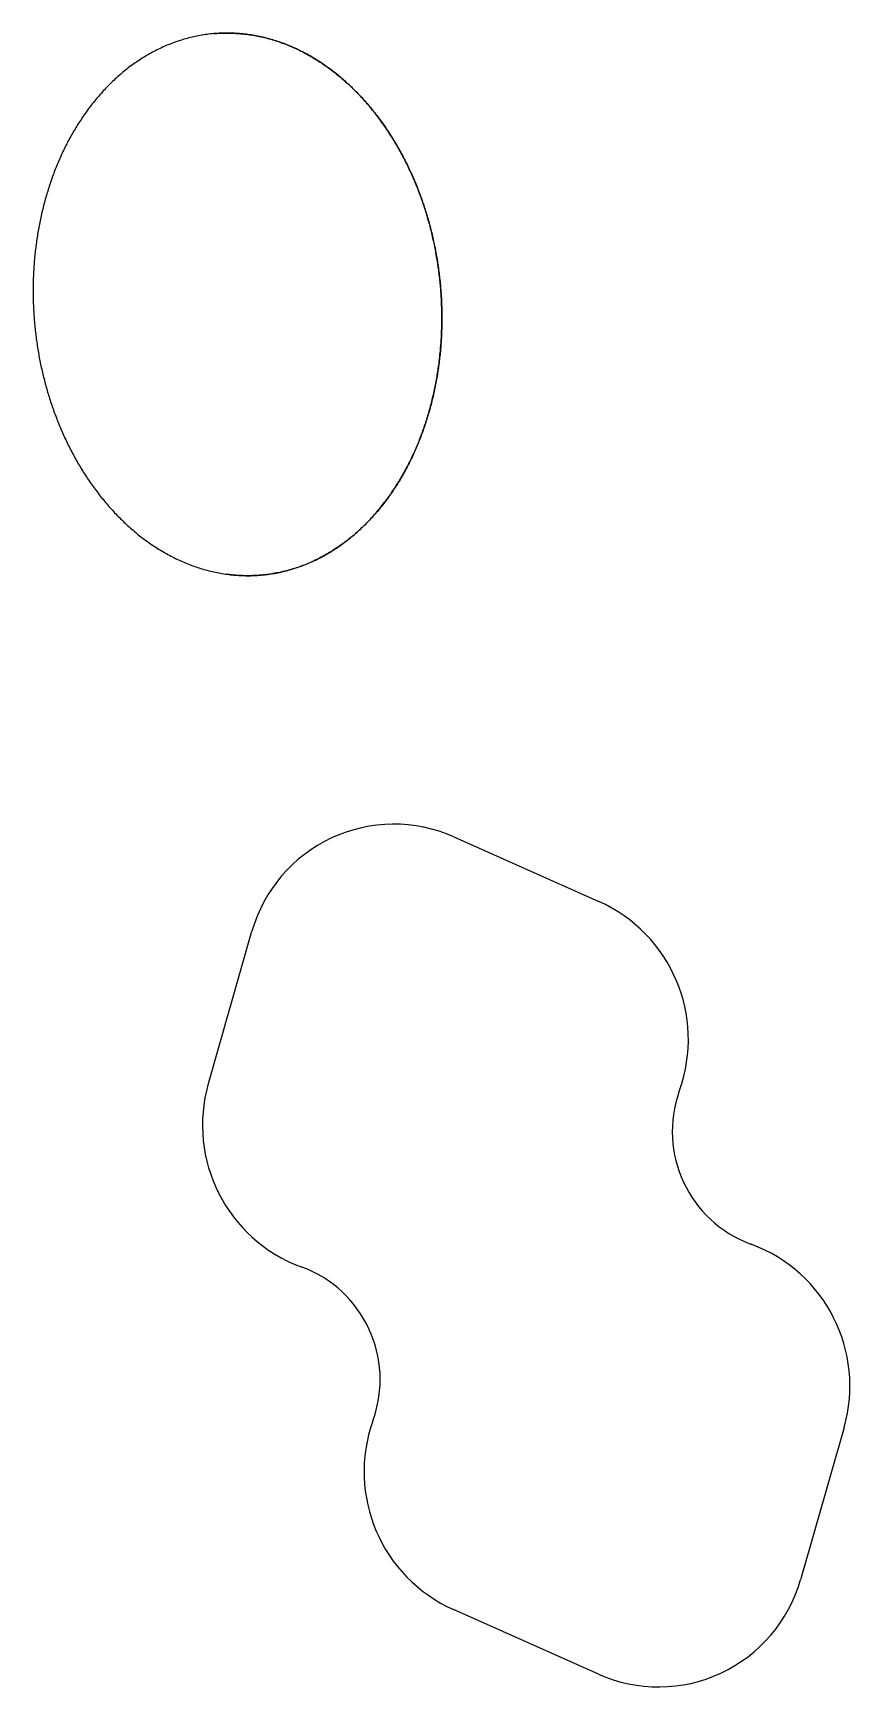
# Model space of a CAD drawing. Extents: x -61 to 88, y -41 to 84.
# Drawn here: x -61.02 to -36.97, y -40.7 to 7.99 of the extents above; entities that cross this region are included whole.
import ezdxf

# ---------------------------------------------------------------- set-up
doc = ezdxf.new("R2010")
doc.units = 0
doc.layers.get('0').update_dxf_attribs({"linetype": 'continuous'})

# ---------------------------------------------------------------- blocks, each defined once
blk = doc.blocks.new('PART__MIRRORING002')
at = {"color": 0}
for p, q in [((-48.626, -15.677), (-44.363, -17.577)), ((-55.858, -22.937), (-54.573, -18.45)), ((-41.987, -23.137), (-41.993, -23.154)), ((-39.891, -27.662), (-39.874, -27.669)), ((-53.109, -28.338), (-53.126, -28.331)), ((-51.013, -32.863), (-51.007, -32.846)), ((-37.142, -33.063), (-38.427, -37.55)), ((-44.374, -40.323), (-48.637, -38.423))]:
    blk.add_line(p, q, dxfattribs=at)
blk.add_lwpolyline([(-55.697, 7.97), (-55.747, 7.965), (-55.797, 7.96), (-55.846, 7.954), (-55.896, 7.948), (-55.946, 7.941), (-55.995, 7.933), (-56.044, 7.926), (-56.094, 7.917), (-56.143, 7.908), (-56.192, 7.898), (-56.241, 7.888), (-56.29, 7.878), (-56.338, 7.867), (-56.387, 7.855), (-56.436, 7.843), (-56.484, 7.83), (-56.532, 7.816), (-56.58, 7.803), (-56.628, 7.788), (-56.676, 7.773), (-56.723, 7.758), (-56.771, 7.742), (-56.818, 7.726), (-56.865, 7.709), (-56.912, 7.692), (-56.959, 7.674), (-57.005, 7.655), (-57.051, 7.636), (-57.098, 7.617), (-57.143, 7.597), (-57.189, 7.577), (-57.235, 7.556), (-57.28, 7.535), (-57.325, 7.513), (-57.37, 7.491), (-57.414, 7.468), (-57.459, 7.445), (-57.503, 7.422), (-57.547, 7.398), (-57.59, 7.374), (-57.634, 7.349), (-57.677, 7.323), (-57.72, 7.298), (-57.763, 7.272), (-57.805, 7.245), (-57.847, 7.218), (-57.889, 7.191), (-57.931, 7.163), (-57.972, 7.135), (-58.013, 7.107), (-58.054, 7.078), (-58.094, 7.049), (-58.135, 7.019), (-58.175, 6.989), (-58.215, 6.959), (-58.254, 6.928), (-58.293, 6.897), (-58.332, 6.866), (-58.371, 6.834), (-58.409, 6.802), (-58.447, 6.769), (-58.485, 6.737), (-58.522, 6.704), (-58.56, 6.67), (-58.597, 6.637), (-58.633, 6.603), (-58.67, 6.568), (-58.706, 6.534), (-58.741, 6.499), (-58.777, 6.463), (-58.812, 6.428), (-58.847, 6.392), (-58.882, 6.356), (-58.916, 6.32), (-58.95, 6.283), (-58.984, 6.246), (-59.017, 6.209), (-59.05, 6.171), (-59.083, 6.134), (-59.116, 6.096), (-59.148, 6.057), (-59.18, 6.019), (-59.211, 5.98), (-59.243, 5.941), (-59.274, 5.902), (-59.305, 5.863), (-59.335, 5.823), (-59.365, 5.783), (-59.395, 5.743), (-59.425, 5.703), (-59.454, 5.663), (-59.483, 5.622), (-59.512, 5.581), (-59.54, 5.54), (-59.569, 5.498), (-59.596, 5.457), (-59.624, 5.415), (-59.651, 5.373), (-59.678, 5.331), (-59.705, 5.289), (-59.731, 5.246), (-59.757, 5.204), (-59.783, 5.161), (-59.809, 5.118), (-59.834, 5.075), (-59.859, 5.032), (-59.884, 4.988), (-59.908, 4.945), (-59.932, 4.901), (-59.956, 4.857), (-59.98, 4.813), (-60.003, 4.768), (-60.026, 4.724), (-60.049, 4.679), (-60.071, 4.635), (-60.093, 4.59), (-60.115, 4.545), (-60.137, 4.5), (-60.158, 4.455), (-60.179, 4.409), (-60.2, 4.364), (-60.22, 4.318), (-60.241, 4.272), (-60.261, 4.227), (-60.28, 4.181), (-60.3, 4.135), (-60.319, 4.088), (-60.338, 4.042), (-60.356, 3.996), (-60.374, 3.949), (-60.392, 3.902), (-60.41, 3.856), (-60.428, 3.809), (-60.445, 3.762), (-60.462, 3.715), (-60.479, 3.668), (-60.495, 3.621), (-60.511, 3.573), (-60.527, 3.526), (-60.543, 3.478), (-60.558, 3.431), (-60.573, 3.383), (-60.588, 3.335), (-60.603, 3.288), (-60.617, 3.24), (-60.631, 3.192), (-60.645, 3.144), (-60.658, 3.095), (-60.671, 3.047), (-60.685, 2.999), (-60.697, 2.951), (-60.71, 2.902), (-60.722, 2.854), (-60.734, 2.805), (-60.746, 2.757), (-60.757, 2.708), (-60.768, 2.659), (-60.779, 2.61), (-60.79, 2.562), (-60.801, 2.513), (-60.811, 2.464), (-60.821, 2.415), (-60.83, 2.366), (-60.84, 2.317), (-60.849, 2.267), (-60.858, 2.218), (-60.867, 2.169), (-60.875, 2.12), (-60.883, 2.07), (-60.891, 2.021), (-60.899, 1.972), (-60.907, 1.922), (-60.914, 1.873), (-60.921, 1.823), (-60.928, 1.774), (-60.934, 1.724), (-60.94, 1.674), (-60.946, 1.625), (-60.952, 1.575), (-60.957, 1.525), (-60.963, 1.476), (-60.968, 1.426), (-60.973, 1.376), (-60.977, 1.326), (-60.981, 1.277), (-60.985, 1.227), (-60.989, 1.177), (-60.993, 1.127), (-60.996, 1.077), (-60.999, 1.027), (-61.002, 0.977), (-61.005, 0.927), (-61.007, 0.877), (-61.009, 0.828), (-61.011, 0.778), (-61.013, 0.728), (-61.014, 0.678), (-61.015, 0.628), (-61.016, 0.578), (-61.017, 0.528), (-61.017, 0.478), (-61.018, 0.428), (-61.018, 0.378), (-61.017, 0.328), (-61.017, 0.278), (-61.016, 0.228), (-61.015, 0.178), (-61.014, 0.128), (-61.013, 0.078), (-61.011, 0.028), (-61.009, -0.022), (-61.007, -0.072), (-61.005, -0.122), (-61.002, -0.172), (-60.999, -0.222), (-60.996, -0.272), (-60.993, -0.322), (-60.989, -0.372), (-60.986, -0.422), (-60.982, -0.471), (-60.977, -0.521), (-60.973, -0.571), (-60.968, -0.621), (-60.963, -0.671), (-60.958, -0.72), (-60.953, -0.77), (-60.947, -0.82), (-60.941, -0.869), (-60.935, -0.919), (-60.929, -0.969), (-60.922, -1.018), (-60.915, -1.068), (-60.908, -1.117), (-60.901, -1.167), (-60.894, -1.216), (-60.886, -1.265), (-60.878, -1.315), (-60.87, -1.364), (-60.861, -1.413), (-60.853, -1.463), (-60.844, -1.512), (-60.835, -1.561), (-60.825, -1.61), (-60.816, -1.659), (-60.806, -1.708), (-60.796, -1.757), (-60.785, -1.806), (-60.775, -1.855), (-60.764, -1.904), (-60.753, -1.953), (-60.742, -2.001), (-60.731, -2.05), (-60.719, -2.099), (-60.707, -2.147), (-60.695, -2.196), (-60.682, -2.244), (-60.67, -2.293), (-60.657, -2.341), (-60.644, -2.389), (-60.63, -2.437), (-60.617, -2.485), (-60.603, -2.533), (-60.589, -2.581), (-60.575, -2.629), (-60.56, -2.677), (-60.546, -2.725), (-60.531, -2.773), (-60.515, -2.82), (-60.5, -2.868), (-60.484, -2.915), (-60.468, -2.963), (-60.452, -3.01), (-60.436, -3.057), (-60.419, -3.104), (-60.402, -3.152), (-60.385, -3.199), (-60.368, -3.245), (-60.35, -3.292), (-60.332, -3.339), (-60.314, -3.386), (-60.296, -3.432), (-60.277, -3.479), (-60.259, -3.525), (-60.24, -3.571), (-60.22, -3.617), (-60.201, -3.663), (-60.181, -3.709), (-60.161, -3.755), (-60.141, -3.801), (-60.121, -3.846), (-60.1, -3.892), (-60.079, -3.937), (-60.058, -3.983), (-60.036, -4.028), (-60.015, -4.073), (-59.993, -4.118), (-59.971, -4.163), (-59.948, -4.207), (-59.925, -4.252), (-59.903, -4.296), (-59.879, -4.341), (-59.856, -4.385), (-59.832, -4.429), (-59.809, -4.473), (-59.784, -4.517), (-59.76, -4.56), (-59.736, -4.604), (-59.711, -4.647), (-59.686, -4.691), (-59.66, -4.734), (-59.635, -4.777), (-59.609, -4.819), (-59.583, -4.862), (-59.556, -4.905), (-59.53, -4.947), (-59.503, -4.989), (-59.476, -5.031), (-59.449, -5.073), (-59.421, -5.115), (-59.393, -5.156), (-59.365, -5.198), (-59.337, -5.239), (-59.308, -5.28), (-59.279, -5.321), (-59.25, -5.361), (-59.221, -5.402), (-59.191, -5.442), (-59.162, -5.482), (-59.131, -5.522), (-59.101, -5.562), (-59.071, -5.602), (-59.04, -5.641), (-59.009, -5.68), (-58.977, -5.719), (-58.946, -5.758), (-58.914, -5.796), (-58.882, -5.835), (-58.849, -5.873), (-58.817, -5.911), (-58.784, -5.948), (-58.751, -5.986), (-58.717, -6.023), (-58.684, -6.06), (-58.65, -6.097), (-58.616, -6.133), (-58.581, -6.17), (-58.547, -6.206), (-58.512, -6.242), (-58.477, -6.277), (-58.441, -6.312), (-58.406, -6.347), (-58.37, -6.382), (-58.334, -6.417), (-58.297, -6.451), (-58.261, -6.485), (-58.224, -6.519), (-58.187, -6.552), (-58.149, -6.586), (-58.112, -6.619), (-58.074, -6.651), (-58.036, -6.683), (-57.997, -6.716), (-57.959, -6.747), (-57.92, -6.779), (-57.881, -6.81), (-57.841, -6.841), (-57.802, -6.871), (-57.762, -6.901), (-57.722, -6.931), (-57.681, -6.961), (-57.641, -6.99), (-57.6, -7.019), (-57.559, -7.048), (-57.518, -7.076), (-57.476, -7.104), (-57.434, -7.131), (-57.392, -7.158), (-57.35, -7.185), (-57.308, -7.212), (-57.265, -7.238), (-57.222, -7.263), (-57.179, -7.289), (-57.136, -7.314), (-57.092, -7.338), (-57.049, -7.363), (-57.005, -7.386), (-56.96, -7.41), (-56.916, -7.433), (-56.871, -7.455), (-56.827, -7.478), (-56.782, -7.499), (-56.736, -7.521), (-56.691, -7.542), (-56.645, -7.562), (-56.6, -7.582), (-56.554, -7.602), (-56.507, -7.621), (-56.461, -7.64), (-56.415, -7.658), (-56.368, -7.676), (-56.321, -7.693), (-56.274, -7.71), (-56.227, -7.727), (-56.179, -7.743), (-56.132, -7.758), (-56.084, -7.773), (-56.036, -7.788), (-55.988, -7.802), (-55.94, -7.815), (-55.892, -7.828), (-55.844, -7.841), (-55.795, -7.853), (-55.746, -7.865), (-55.698, -7.876), (-55.649, -7.886), (-55.6, -7.896), (-55.551, -7.906), (-55.502, -7.915), (-55.452, -7.924), (-55.403, -7.932), (-55.353, -7.939), (-55.304, -7.946), (-55.254, -7.952), (-55.205, -7.958), (-55.155, -7.963), (-55.105, -7.968), (-55.055, -7.972), (-55.006, -7.976), (-54.956, -7.979), (-54.906, -7.982), (-54.856, -7.984), (-54.806, -7.985), (-54.756, -7.986), (-54.706, -7.987), (-54.656, -7.987), (-54.606, -7.986), (-54.556, -7.985), (-54.506, -7.983), (-54.456, -7.98), (-54.406, -7.977), (-54.356, -7.974), (-54.306, -7.97), (-54.256, -7.965), (-54.207, -7.96), (-54.157, -7.954), (-54.107, -7.948), (-54.058, -7.941), (-54.008, -7.934), (-53.959, -7.926), (-53.91, -7.918), (-53.861, -7.909), (-53.812, -7.899), (-53.763, -7.889), (-53.714, -7.878), (-53.665, -7.867), (-53.616, -7.856), (-53.568, -7.843), (-53.519, -7.831), (-53.471, -7.817), (-53.423, -7.804), (-53.375, -7.789), (-53.328, -7.775), (-53.28, -7.759), (-53.233, -7.743), (-53.185, -7.727), (-53.138, -7.71), (-53.091, -7.693), (-53.045, -7.675), (-52.998, -7.657), (-52.952, -7.638), (-52.906, -7.618), (-52.86, -7.599), (-52.814, -7.578), (-52.769, -7.558), (-52.723, -7.536), (-52.678, -7.515), (-52.633, -7.493), (-52.589, -7.47), (-52.544, -7.447), (-52.5, -7.424), (-52.456, -7.4), (-52.413, -7.375), (-52.369, -7.35), (-52.326, -7.325), (-52.283, -7.3), (-52.24, -7.274), (-52.198, -7.247), (-52.156, -7.22), (-52.114, -7.193), (-52.072, -7.165), (-52.031, -7.137), (-51.99, -7.109), (-51.949, -7.08), (-51.908, -7.051), (-51.868, -7.021), (-51.828, -6.991), (-51.788, -6.961), (-51.749, -6.93), (-51.71, -6.899), (-51.671, -6.868), (-51.632, -6.836), (-51.594, -6.804), (-51.555, -6.772), (-51.518, -6.739), (-51.48, -6.706), (-51.443, -6.673), (-51.406, -6.639), (-51.369, -6.605), (-51.333, -6.571), (-51.297, -6.536), (-51.261, -6.501), (-51.226, -6.466), (-51.19, -6.43), (-51.155, -6.395), (-51.121, -6.358), (-51.087, -6.322), (-51.053, -6.285), (-51.019, -6.249), (-50.985, -6.211), (-50.952, -6.174), (-50.919, -6.136), (-50.887, -6.098), (-50.854, -6.06), (-50.822, -6.022), (-50.791, -5.983), (-50.759, -5.944), (-50.728, -5.905), (-50.698, -5.866), (-50.667, -5.826), (-50.637, -5.786), (-50.607, -5.746), (-50.577, -5.706), (-50.548, -5.665), (-50.519, -5.625), (-50.49, -5.584), (-50.462, -5.543), (-50.433, -5.501), (-50.406, -5.46), (-50.378, -5.418), (-50.351, -5.376), (-50.324, -5.334), (-50.297, -5.292), (-50.27, -5.249), (-50.244, -5.207), (-50.218, -5.164), (-50.193, -5.121), (-50.168, -5.078), (-50.143, -5.035), (-50.118, -4.991), (-50.093, -4.948), (-50.069, -4.904), (-50.045, -4.86), (-50.022, -4.816), (-49.999, -4.772), (-49.976, -4.727), (-49.953, -4.683), (-49.93, -4.638), (-49.908, -4.593), (-49.886, -4.548), (-49.865, -4.503), (-49.843, -4.458), (-49.822, -4.412), (-49.802, -4.367), (-49.781, -4.321), (-49.761, -4.276), (-49.741, -4.23), (-49.721, -4.184), (-49.702, -4.138), (-49.683, -4.092), (-49.664, -4.045), (-49.645, -3.999), (-49.627, -3.952), (-49.609, -3.906), (-49.591, -3.859), (-49.574, -3.812), (-49.556, -3.765), (-49.539, -3.718), (-49.523, -3.671), (-49.506, -3.624), (-49.49, -3.577), (-49.474, -3.529), (-49.458, -3.482), (-49.443, -3.434), (-49.428, -3.386), (-49.413, -3.339), (-49.398, -3.291), (-49.384, -3.243), (-49.37, -3.195), (-49.356, -3.147), (-49.343, -3.099), (-49.329, -3.051), (-49.316, -3.002), (-49.304, -2.954), (-49.291, -2.906), (-49.279, -2.857), (-49.267, -2.809), (-49.255, -2.76), (-49.244, -2.711), (-49.232, -2.663), (-49.221, -2.614), (-49.211, -2.565), (-49.2, -2.516), (-49.19, -2.467), (-49.18, -2.418), (-49.17, -2.369), (-49.161, -2.32), (-49.152, -2.271), (-49.143, -2.222), (-49.134, -2.172), (-49.125, -2.123), (-49.117, -2.074), (-49.109, -2.024), (-49.101, -1.975), (-49.094, -1.926), (-49.087, -1.876), (-49.08, -1.827), (-49.073, -1.777), (-49.066, -1.728), (-49.06, -1.678), (-49.054, -1.628), (-49.048, -1.579), (-49.043, -1.529), (-49.038, -1.479), (-49.033, -1.429), (-49.028, -1.38), (-49.023, -1.33), (-49.019, -1.28), (-49.015, -1.23), (-49.011, -1.18), (-49.007, -1.131), (-49.004, -1.081), (-49.001, -1.031), (-48.998, -0.981), (-48.995, -0.931), (-48.993, -0.881), (-48.991, -0.831), (-48.989, -0.781), (-48.987, -0.731), (-48.986, -0.681), (-48.985, -0.631), (-48.984, -0.581), (-48.983, -0.531), (-48.983, -0.481), (-48.982, -0.431), (-48.982, -0.381), (-48.983, -0.331), (-48.983, -0.281), (-48.984, -0.231), (-48.985, -0.181), (-48.986, -0.131), (-48.987, -0.081), (-48.989, -0.031), (-48.991, 0.019), (-48.993, 0.069), (-48.995, 0.119), (-48.998, 0.169), (-49.001, 0.219), (-49.004, 0.268), (-49.007, 0.318), (-49.01, 0.368), (-49.014, 0.418), (-49.018, 0.468), (-49.022, 0.518), (-49.027, 0.568), (-49.032, 0.617), (-49.036, 0.667), (-49.042, 0.717), (-49.047, 0.766), (-49.053, 0.816), (-49.058, 0.866), (-49.065, 0.915), (-49.071, 0.965), (-49.077, 1.015), (-49.084, 1.064), (-49.091, 1.114), (-49.098, 1.163), (-49.106, 1.213), (-49.114, 1.262), (-49.122, 1.311), (-49.13, 1.361), (-49.138, 1.41), (-49.147, 1.459), (-49.156, 1.508), (-49.165, 1.558), (-49.174, 1.607), (-49.184, 1.656), (-49.193, 1.705), (-49.204, 1.754), (-49.214, 1.803), (-49.224, 1.852), (-49.235, 1.9), (-49.246, 1.949), (-49.257, 1.998), (-49.269, 2.047), (-49.28, 2.095), (-49.292, 2.144), (-49.304, 2.192), (-49.317, 2.241), (-49.329, 2.289), (-49.342, 2.337), (-49.355, 2.386), (-49.369, 2.434), (-49.382, 2.482), (-49.396, 2.53), (-49.41, 2.578), (-49.424, 2.626), (-49.439, 2.674), (-49.453, 2.722), (-49.468, 2.769), (-49.484, 2.817), (-49.499, 2.865), (-49.515, 2.912), (-49.531, 2.959), (-49.547, 3.007), (-49.563, 3.054), (-49.58, 3.101), (-49.597, 3.148), (-49.614, 3.195), (-49.631, 3.242), (-49.649, 3.289), (-49.666, 3.336), (-49.684, 3.382), (-49.703, 3.429), (-49.721, 3.475), (-49.74, 3.522), (-49.759, 3.568), (-49.778, 3.614), (-49.798, 3.66), (-49.817, 3.706), (-49.837, 3.752), (-49.858, 3.798), (-49.878, 3.843), (-49.899, 3.889), (-49.92, 3.934), (-49.941, 3.979), (-49.962, 4.025), (-49.984, 4.07), (-50.006, 4.115), (-50.028, 4.159), (-50.05, 4.204), (-50.073, 4.249), (-50.096, 4.293), (-50.119, 4.338), (-50.142, 4.382), (-50.166, 4.426), (-50.19, 4.47), (-50.214, 4.514), (-50.238, 4.557), (-50.263, 4.601), (-50.288, 4.644), (-50.313, 4.687), (-50.338, 4.731), (-50.364, 4.774), (-50.389, 4.816), (-50.415, 4.859), (-50.442, 4.902), (-50.468, 4.944), (-50.495, 4.986), (-50.522, 5.028), (-50.55, 5.07), (-50.577, 5.112), (-50.605, 5.153), (-50.633, 5.195), (-50.661, 5.236), (-50.69, 5.277), (-50.719, 5.318), (-50.748, 5.359), (-50.777, 5.399), (-50.807, 5.439), (-50.836, 5.479), (-50.866, 5.519), (-50.897, 5.559), (-50.927, 5.599), (-50.958, 5.638), (-50.989, 5.677), (-51.021, 5.716), (-51.052, 5.755), (-51.084, 5.794), (-51.116, 5.832), (-51.148, 5.87), (-51.181, 5.908), (-51.214, 5.946), (-51.247, 5.983), (-51.28, 6.02), (-51.314, 6.057), (-51.348, 6.094), (-51.382, 6.131), (-51.416, 6.167), (-51.451, 6.203), (-51.486, 6.239), (-51.521, 6.275), (-51.556, 6.31), (-51.592, 6.345), (-51.628, 6.38), (-51.664, 6.414), (-51.7, 6.449), (-51.737, 6.483), (-51.774, 6.517), (-51.811, 6.55), (-51.848, 6.583), (-51.886, 6.616), (-51.924, 6.649), (-51.962, 6.681), (-52, 6.713), (-52.039, 6.745), (-52.078, 6.777), (-52.117, 6.808), (-52.156, 6.839), (-52.196, 6.869), (-52.235, 6.899), (-52.276, 6.929), (-52.316, 6.959), (-52.356, 6.988), (-52.397, 7.017), (-52.438, 7.046), (-52.479, 7.074), (-52.521, 7.102), (-52.563, 7.129), (-52.605, 7.156), (-52.647, 7.183), (-52.689, 7.21), (-52.732, 7.236), (-52.775, 7.262), (-52.818, 7.287), (-52.861, 7.312), (-52.905, 7.337), (-52.948, 7.361), (-52.992, 7.385), (-53.036, 7.408), (-53.081, 7.431), (-53.125, 7.454), (-53.17, 7.476), (-53.215, 7.498), (-53.26, 7.519), (-53.306, 7.54), (-53.351, 7.561), (-53.397, 7.581), (-53.443, 7.6), (-53.489, 7.62), (-53.536, 7.638), (-53.582, 7.657), (-53.629, 7.675), (-53.676, 7.692), (-53.723, 7.709), (-53.77, 7.725), (-53.817, 7.742), (-53.865, 7.757), (-53.913, 7.772), (-53.96, 7.787), (-54.008, 7.801), (-54.056, 7.814), (-54.105, 7.828), (-54.153, 7.84), (-54.202, 7.852), (-54.25, 7.864), (-54.299, 7.875), (-54.348, 7.886), (-54.397, 7.896), (-54.446, 7.905), (-54.495, 7.914), (-54.544, 7.923), (-54.594, 7.931), (-54.643, 7.938), (-54.693, 7.945), (-54.742, 7.952), (-54.792, 7.958), (-54.842, 7.963), (-54.891, 7.968), (-54.941, 7.972), (-54.991, 7.976), (-55.041, 7.979), (-55.091, 7.982), (-55.141, 7.984), (-55.191, 7.985), (-55.241, 7.986), (-55.291, 7.987), (-55.341, 7.987), (-55.391, 7.986), (-55.441, 7.985), (-55.491, 7.983), (-55.541, 7.981), (-55.591, 7.978), (-55.64, 7.974), (-55.69, 7.97)], close=True, dxfattribs=at)
blk.add_lwpolyline([(-55.697, 7.97), (-55.647, 7.974), (-55.598, 7.977), (-55.548, 7.98), (-55.498, 7.983), (-55.448, 7.984), (-55.398, 7.986), (-55.348, 7.986), (-55.298, 7.987), (-55.248, 7.986), (-55.198, 7.985), (-55.148, 7.984), (-55.098, 7.982), (-55.048, 7.979), (-54.998, 7.976), (-54.948, 7.973), (-54.898, 7.969), (-54.849, 7.964), (-54.799, 7.959), (-54.749, 7.953), (-54.7, 7.946), (-54.65, 7.939), (-54.601, 7.932), (-54.551, 7.924), (-54.502, 7.916), (-54.453, 7.907), (-54.404, 7.897), (-54.355, 7.887), (-54.306, 7.877), (-54.257, 7.866), (-54.208, 7.854), (-54.16, 7.842), (-54.111, 7.829), (-54.063, 7.816), (-54.015, 7.803), (-53.967, 7.789), (-53.919, 7.774), (-53.872, 7.759), (-53.824, 7.744), (-53.777, 7.728), (-53.729, 7.711), (-53.682, 7.694), (-53.635, 7.677), (-53.589, 7.659), (-53.542, 7.641), (-53.496, 7.622), (-53.45, 7.603), (-53.404, 7.584), (-53.358, 7.563), (-53.312, 7.543), (-53.267, 7.522), (-53.222, 7.501), (-53.177, 7.479), (-53.132, 7.457), (-53.087, 7.434), (-53.043, 7.411), (-52.998, 7.388), (-52.954, 7.364), (-52.911, 7.34), (-52.867, 7.315), (-52.824, 7.291), (-52.781, 7.265), (-52.738, 7.24), (-52.695, 7.213), (-52.653, 7.187), (-52.61, 7.16), (-52.568, 7.133), (-52.527, 7.106), (-52.485, 7.078), (-52.444, 7.05), (-52.403, 7.021), (-52.362, 6.992), (-52.321, 6.963), (-52.281, 6.933), (-52.241, 6.904), (-52.201, 6.873), (-52.162, 6.843), (-52.122, 6.812), (-52.083, 6.781), (-52.044, 6.749), (-52.006, 6.718), (-51.967, 6.686), (-51.929, 6.653), (-51.891, 6.621), (-51.853, 6.588), (-51.816, 6.555), (-51.779, 6.521), (-51.742, 6.488), (-51.705, 6.454), (-51.669, 6.419), (-51.633, 6.385), (-51.597, 6.35), (-51.561, 6.315), (-51.526, 6.28), (-51.491, 6.244), (-51.456, 6.208), (-51.421, 6.172), (-51.387, 6.136), (-51.353, 6.099), (-51.319, 6.063), (-51.285, 6.026), (-51.252, 5.988), (-51.218, 5.951), (-51.186, 5.913), (-51.153, 5.875), (-51.121, 5.837), (-51.088, 5.799), (-51.057, 5.76), (-51.025, 5.722), (-50.994, 5.683), (-50.962, 5.644), (-50.932, 5.604), (-50.901, 5.565), (-50.871, 5.525), (-50.841, 5.485), (-50.811, 5.445), (-50.781, 5.405), (-50.752, 5.364), (-50.723, 5.324), (-50.694, 5.283), (-50.665, 5.242), (-50.637, 5.2), (-50.609, 5.159), (-50.581, 5.118), (-50.553, 5.076), (-50.526, 5.034), (-50.499, 4.992), (-50.472, 4.95), (-50.445, 4.907), (-50.419, 4.865), (-50.393, 4.822), (-50.367, 4.78), (-50.342, 4.737), (-50.316, 4.694), (-50.291, 4.65), (-50.266, 4.607), (-50.242, 4.563), (-50.217, 4.52), (-50.193, 4.476), (-50.169, 4.432), (-50.146, 4.388), (-50.122, 4.344), (-50.099, 4.299), (-50.076, 4.255), (-50.053, 4.21), (-50.031, 4.166), (-50.009, 4.121), (-49.987, 4.076), (-49.965, 4.031), (-49.944, 3.986), (-49.923, 3.94), (-49.902, 3.895), (-49.881, 3.85), (-49.86, 3.804), (-49.84, 3.758), (-49.82, 3.712), (-49.8, 3.666), (-49.781, 3.62), (-49.762, 3.574), (-49.743, 3.528), (-49.724, 3.482), (-49.705, 3.435), (-49.687, 3.389), (-49.669, 3.342), (-49.651, 3.295), (-49.633, 3.249), (-49.616, 3.202), (-49.599, 3.155), (-49.582, 3.108), (-49.565, 3.061), (-49.549, 3.013), (-49.533, 2.966), (-49.517, 2.919), (-49.501, 2.871), (-49.486, 2.824), (-49.471, 2.776), (-49.456, 2.728), (-49.441, 2.681), (-49.426, 2.633), (-49.412, 2.585), (-49.398, 2.537), (-49.384, 2.489), (-49.371, 2.441), (-49.357, 2.392), (-49.344, 2.344), (-49.331, 2.296), (-49.319, 2.248), (-49.306, 2.199), (-49.294, 2.151), (-49.282, 2.102), (-49.27, 2.053), (-49.259, 2.005), (-49.248, 1.956), (-49.237, 1.907), (-49.226, 1.858), (-49.215, 1.81), (-49.205, 1.761), (-49.195, 1.712), (-49.185, 1.663), (-49.175, 1.614), (-49.166, 1.564), (-49.157, 1.515), (-49.148, 1.466), (-49.139, 1.417), (-49.131, 1.368), (-49.123, 1.318), (-49.115, 1.269), (-49.107, 1.219), (-49.099, 1.17), (-49.092, 1.121), (-49.085, 1.071), (-49.078, 1.022), (-49.072, 0.972), (-49.065, 0.922), (-49.059, 0.873), (-49.053, 0.823), (-49.048, 0.773), (-49.042, 0.724), (-49.037, 0.674), (-49.032, 0.624), (-49.027, 0.574), (-49.023, 0.525), (-49.019, 0.475), (-49.015, 0.425), (-49.011, 0.375), (-49.007, 0.325), (-49.004, 0.275), (-49.001, 0.225), (-48.998, 0.176), (-48.996, 0.126), (-48.993, 0.076), (-48.991, 0.026), (-48.989, -0.024), (-48.987, -0.074), (-48.986, -0.124), (-48.985, -0.174), (-48.984, -0.224), (-48.983, -0.274), (-48.983, -0.324), (-48.982, -0.374), (-48.982, -0.424), (-48.983, -0.474), (-48.983, -0.524), (-48.984, -0.574), (-48.985, -0.624), (-48.986, -0.674), (-48.987, -0.724), (-48.989, -0.774), (-48.991, -0.824), (-48.993, -0.874), (-48.995, -0.924), (-48.998, -0.974), (-49.001, -1.024), (-49.004, -1.074), (-49.007, -1.124), (-49.011, -1.173), (-49.014, -1.223), (-49.018, -1.273), (-49.023, -1.323), (-49.027, -1.373), (-49.032, -1.423), (-49.037, -1.472), (-49.042, -1.522), (-49.048, -1.572), (-49.053, -1.621), (-49.059, -1.671), (-49.066, -1.721), (-49.072, -1.77), (-49.079, -1.82), (-49.086, -1.869), (-49.093, -1.919), (-49.1, -1.968), (-49.108, -2.018), (-49.116, -2.067), (-49.124, -2.116), (-49.133, -2.166), (-49.141, -2.215), (-49.15, -2.264), (-49.159, -2.313), (-49.169, -2.362), (-49.179, -2.411), (-49.189, -2.46), (-49.199, -2.509), (-49.209, -2.558), (-49.22, -2.607), (-49.231, -2.656), (-49.242, -2.704), (-49.253, -2.753), (-49.265, -2.802), (-49.277, -2.85), (-49.289, -2.899), (-49.302, -2.947), (-49.315, -2.996), (-49.328, -3.044), (-49.341, -3.092), (-49.354, -3.14), (-49.368, -3.188), (-49.382, -3.236), (-49.396, -3.284), (-49.411, -3.332), (-49.426, -3.38), (-49.441, -3.427), (-49.456, -3.475), (-49.472, -3.523), (-49.488, -3.57), (-49.504, -3.617), (-49.52, -3.664), (-49.537, -3.712), (-49.554, -3.759), (-49.571, -3.806), (-49.589, -3.852), (-49.606, -3.899), (-49.624, -3.946), (-49.643, -3.992), (-49.661, -4.039), (-49.68, -4.085), (-49.699, -4.131), (-49.718, -4.177), (-49.738, -4.223), (-49.758, -4.269), (-49.778, -4.315), (-49.799, -4.361), (-49.819, -4.406), (-49.84, -4.452), (-49.862, -4.497), (-49.883, -4.542), (-49.905, -4.587), (-49.927, -4.632), (-49.95, -4.676), (-49.972, -4.721), (-49.995, -4.765), (-50.019, -4.81), (-50.042, -4.854), (-50.066, -4.898), (-50.09, -4.941), (-50.114, -4.985), (-50.139, -5.029), (-50.164, -5.072), (-50.189, -5.115), (-50.215, -5.158), (-50.241, -5.201), (-50.267, -5.244), (-50.293, -5.286), (-50.32, -5.328), (-50.347, -5.37), (-50.374, -5.412), (-50.402, -5.454), (-50.43, -5.496), (-50.458, -5.537), (-50.486, -5.578), (-50.515, -5.619), (-50.544, -5.66), (-50.573, -5.7), (-50.603, -5.74), (-50.633, -5.781), (-50.663, -5.82), (-50.693, -5.86), (-50.724, -5.9), (-50.755, -5.939), (-50.786, -5.978), (-50.818, -6.016), (-50.85, -6.055), (-50.882, -6.093), (-50.915, -6.131), (-50.948, -6.169), (-50.981, -6.206), (-51.014, -6.243), (-51.048, -6.28), (-51.082, -6.317), (-51.116, -6.353), (-51.151, -6.39), (-51.186, -6.425), (-51.221, -6.461), (-51.256, -6.496), (-51.292, -6.531), (-51.328, -6.566), (-51.364, -6.6), (-51.401, -6.634), (-51.438, -6.668), (-51.475, -6.701), (-51.512, -6.734), (-51.55, -6.767), (-51.588, -6.8), (-51.627, -6.832), (-51.665, -6.864), (-51.704, -6.895), (-51.743, -6.926), (-51.783, -6.957), (-51.822, -6.987), (-51.862, -7.017), (-51.903, -7.047), (-51.943, -7.076), (-51.984, -7.105), (-52.025, -7.133), (-52.066, -7.161), (-52.108, -7.189), (-52.15, -7.216), (-52.192, -7.243), (-52.235, -7.27), (-52.277, -7.296), (-52.32, -7.322), (-52.363, -7.347), (-52.407, -7.372), (-52.45, -7.396), (-52.494, -7.42), (-52.538, -7.444), (-52.583, -7.467), (-52.627, -7.489), (-52.672, -7.512), (-52.717, -7.533), (-52.762, -7.555), (-52.808, -7.575), (-52.853, -7.596), (-52.899, -7.616), (-52.945, -7.635), (-52.992, -7.654), (-53.038, -7.672), (-53.085, -7.69), (-53.132, -7.708), (-53.179, -7.725), (-53.226, -7.741), (-53.273, -7.757), (-53.321, -7.772), (-53.369, -7.787), (-53.417, -7.802), (-53.465, -7.816), (-53.513, -7.829), (-53.561, -7.842), (-53.61, -7.854), (-53.658, -7.866), (-53.707, -7.877), (-53.756, -7.888), (-53.805, -7.898), (-53.854, -7.907), (-53.903, -7.916), (-53.952, -7.925), (-54.002, -7.933), (-54.051, -7.94), (-54.101, -7.947), (-54.15, -7.954), (-54.2, -7.959), (-54.249, -7.965), (-54.299, -7.969), (-54.349, -7.973), (-54.399, -7.977), (-54.449, -7.98), (-54.499, -7.982), (-54.549, -7.984), (-54.599, -7.986), (-54.649, -7.986), (-54.699, -7.987), (-54.749, -7.986), (-54.799, -7.986), (-54.849, -7.984), (-54.899, -7.982), (-54.949, -7.98), (-54.999, -7.977), (-55.048, -7.973), (-55.098, -7.969), (-55.148, -7.964), (-55.198, -7.959), (-55.247, -7.953), (-55.297, -7.947), (-55.324, -7.943)], dxfattribs=at)
for centre, radius, start, end in [((-50.395, -19.647), 4.346, 65.9878, 164.0122), ((-46.172, -21.637), 4.445, -19.7234, 65.9878), ((-51.585, -24.162), 4.445, 164.0122, -110.2766), ((-38.666, -24.347), 3.534, 160.2766, -110.2766), ((-41.415, -31.838), 4.445, -15.9878, 69.7234), ((-54.334, -31.653), 3.534, -19.7234, 69.7234), ((-46.828, -34.363), 4.445, 160.2766, -114.0122), ((-42.605, -36.353), 4.346, -114.0122, -15.9878)]:
    blk.add_arc(centre, radius, start, end, dxfattribs=at)

msp = doc.modelspace()

# ---------------------------------------------------------------- block references
at = {"color": 0}
msp.add_blockref('PART__MIRRORING002', (0, 0), dxfattribs=at)

doc.saveas('drawing.dxf')
